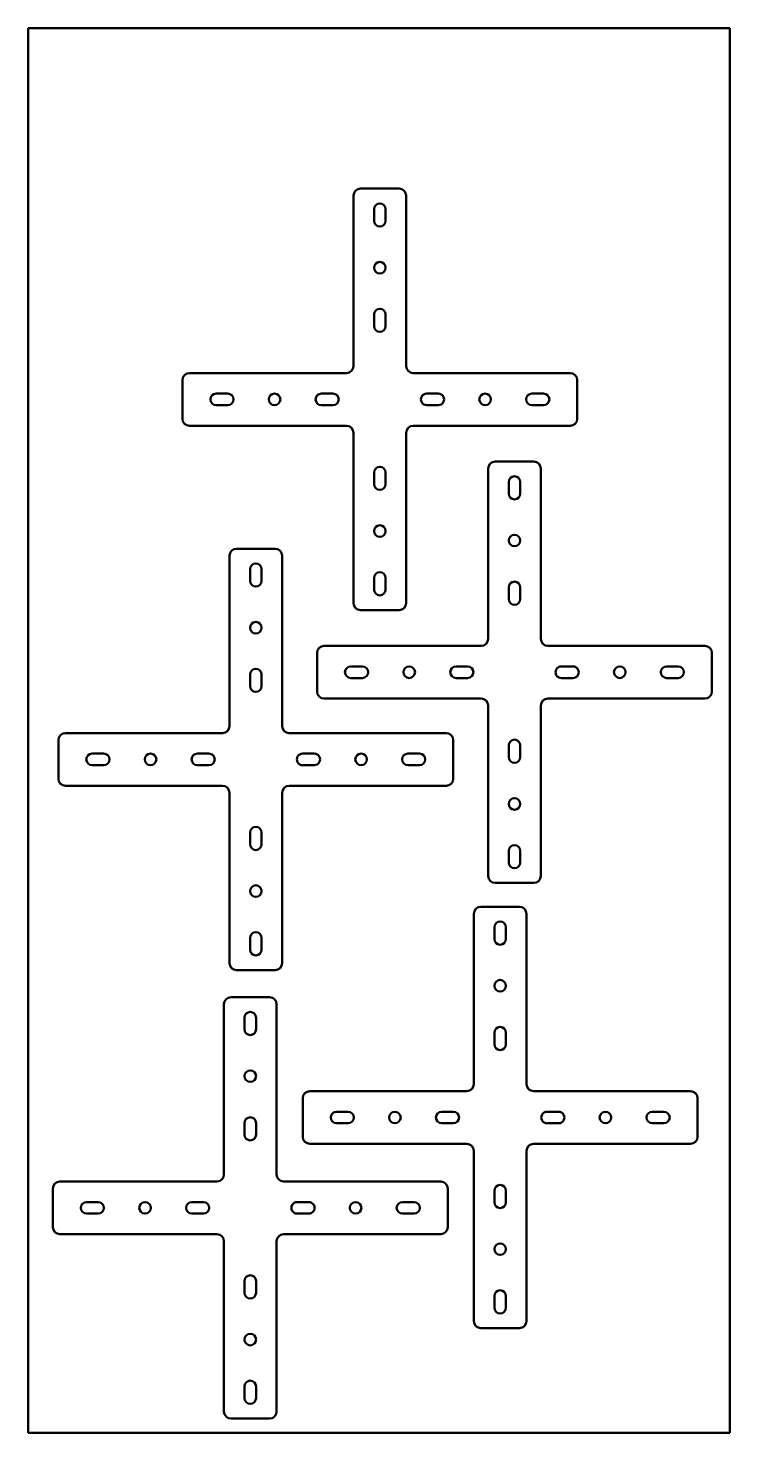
# Model space of a CAD drawing. Header units: millimetres. Extents: x 197 to 397, y 10 to 410.
import ezdxf

# ---------------------------------------------------------------- set-up
doc = ezdxf.new("R2010")
doc.units = ezdxf.units.MM
doc.layers.add('Visible (ISO)', color=7, linetype='Continuous', lineweight=50)

msp = doc.modelspace()

# ---------------------------------------------------------------- linework, layer by layer
at = {"layer": 'Visible (ISO)'}
for p, q in [((197, 410), (397, 410)), ((197, 10), (197, 410)), ((397, 410), (397, 10)), ((291.74, 364.28), (302.74, 364.28)), ((289.74, 313.78), (289.74, 362.28)), ((304.74, 362.28), (304.74, 313.78)), ((295.59, 355.13), (295.59, 358.43)), ((298.89, 358.43), (298.89, 355.13)), ((295.59, 325.13), (295.59, 328.43)), ((298.89, 328.43), (298.89, 325.13)), ((240.99, 298.78), (240.99, 309.78)), ((242.99, 311.78), (287.74, 311.78)), ((306.74, 311.78), (351.49, 311.78)), ((353.49, 309.78), (353.49, 298.78)), ((250.59, 305.93), (253.89, 305.93)), ((280.59, 305.93), (283.89, 305.93)), ((310.59, 305.93), (313.89, 305.93)), ((340.59, 305.93), (343.89, 305.93)), ((253.89, 302.63), (250.59, 302.63)), ((283.89, 302.63), (280.59, 302.63)), ((313.89, 302.63), (310.6, 302.63)), ((343.89, 302.63), (340.59, 302.63)), ((287.74, 296.78), (242.99, 296.78)), ((351.49, 296.78), (306.74, 296.78)), ((289.74, 246.28), (289.74, 294.78)), ((304.74, 294.78), (304.74, 246.28)), ((328.11, 236.09), (328.11, 284.59)), ((330.11, 286.59), (341.11, 286.59)), ((343.11, 284.59), (343.11, 236.09)), ((295.59, 280.13), (295.59, 283.43)), ((298.89, 283.43), (298.89, 280.13)), ((333.96, 277.44), (333.96, 280.74)), ((337.26, 280.74), (337.26, 277.44)), ((256.4, 261.77), (267.4, 261.77)), ((254.4, 211.27), (254.4, 259.77)), ((269.4, 259.77), (269.4, 211.27)), ((260.25, 252.62), (260.25, 255.92)), ((263.55, 255.92), (263.55, 252.62)), ((295.59, 250.13), (295.59, 253.43)), ((298.89, 253.43), (298.89, 250.13)), ((333.96, 247.44), (333.96, 250.74)), ((337.26, 250.74), (337.26, 247.44)), ((302.74, 244.28), (291.74, 244.28)), ((279.36, 221.09), (279.36, 232.09)), ((281.36, 234.09), (326.11, 234.09)), ((345.11, 234.09), (389.86, 234.09)), ((391.86, 232.09), (391.86, 221.09)), ((288.96, 228.24), (292.26, 228.24)), ((318.96, 228.24), (322.26, 228.24)), ((348.96, 228.24), (352.26, 228.24)), ((378.96, 228.24), (382.26, 228.24)), ((260.25, 222.62), (260.25, 225.92)), ((263.55, 225.92), (263.55, 222.62)), ((292.26, 224.94), (288.96, 224.94)), ((322.26, 224.94), (318.96, 224.94)), ((352.26, 224.94), (348.96, 224.94)), ((382.26, 224.94), (378.96, 224.94)), ((326.11, 219.09), (281.36, 219.09)), ((328.11, 168.59), (328.11, 217.09)), ((343.11, 217.09), (343.11, 168.59)), ((389.86, 219.09), (345.11, 219.09)), ((207.65, 209.27), (252.4, 209.27)), ((271.4, 209.27), (316.15, 209.27)), ((205.65, 196.27), (205.65, 207.27)), ((318.15, 207.27), (318.15, 196.27)), ((333.96, 202.44), (333.96, 205.74)), ((337.26, 205.74), (337.26, 202.44)), ((215.25, 203.42), (218.55, 203.42)), ((218.55, 200.12), (215.25, 200.12)), ((245.25, 203.42), (248.55, 203.42)), ((248.55, 200.12), (245.25, 200.12)), ((275.25, 203.42), (278.55, 203.42)), ((278.55, 200.12), (275.26, 200.12)), ((305.25, 203.42), (308.55, 203.42)), ((308.55, 200.12), (305.25, 200.12)), ((252.4, 194.27), (207.65, 194.27)), ((254.4, 143.77), (254.4, 192.27)), ((269.4, 192.27), (269.4, 143.77)), ((316.15, 194.27), (271.4, 194.27)), ((260.25, 177.62), (260.25, 180.92)), ((263.55, 180.92), (263.55, 177.62)), ((333.96, 172.44), (333.96, 175.74)), ((337.26, 175.74), (337.26, 172.44)), ((341.11, 166.59), (330.11, 166.59)), ((324.03, 109.31), (324.03, 157.81)), ((326.03, 159.81), (337.03, 159.81)), ((339.03, 157.81), (339.03, 109.31)), ((329.88, 150.66), (329.88, 153.96)), ((333.18, 153.96), (333.18, 150.66)), ((260.25, 147.62), (260.25, 150.92)), ((263.55, 150.92), (263.55, 147.62)), ((267.4, 141.77), (256.4, 141.77)), ((252.83, 83.58), (252.83, 132.08)), ((254.83, 134.08), (265.83, 134.08)), ((267.83, 132.08), (267.83, 83.58)), ((258.68, 124.93), (258.68, 128.23)), ((261.98, 128.23), (261.98, 124.93)), ((329.88, 120.66), (329.88, 123.96)), ((333.18, 123.96), (333.18, 120.66)), ((275.28, 94.31), (275.28, 105.31)), ((277.28, 107.31), (322.03, 107.31)), ((341.03, 107.31), (385.78, 107.31)), ((387.78, 105.31), (387.78, 94.31)), ((284.88, 101.46), (288.18, 101.46)), ((314.88, 101.46), (318.18, 101.46)), ((344.88, 101.46), (348.18, 101.46)), ((374.88, 101.46), (378.18, 101.46)), ((258.68, 94.93), (258.68, 98.23)), ((261.98, 98.23), (261.98, 94.93)), ((288.18, 98.16), (284.88, 98.16)), ((318.18, 98.16), (314.88, 98.16)), ((348.18, 98.16), (344.88, 98.16)), ((378.18, 98.16), (374.88, 98.16)), ((322.03, 92.31), (277.28, 92.31)), ((385.78, 92.31), (341.03, 92.31)), ((324.03, 41.81), (324.03, 90.31)), ((339.03, 90.31), (339.03, 41.81)), ((206.08, 81.58), (250.83, 81.58)), ((269.83, 81.58), (314.58, 81.58)), ((204.08, 68.58), (204.08, 79.58)), ((316.58, 79.58), (316.58, 68.58)), ((329.88, 75.66), (329.88, 78.96)), ((333.18, 78.96), (333.18, 75.66)), ((213.68, 75.73), (216.98, 75.73)), ((216.98, 72.43), (213.68, 72.43)), ((243.68, 75.73), (246.98, 75.73)), ((246.98, 72.43), (243.68, 72.43)), ((273.68, 75.73), (276.98, 75.73)), ((276.98, 72.43), (273.69, 72.43)), ((303.68, 75.73), (306.98, 75.73)), ((306.98, 72.43), (303.68, 72.43)), ((250.83, 66.58), (206.08, 66.58)), ((252.83, 16.08), (252.83, 64.58)), ((267.83, 64.58), (267.83, 16.08)), ((314.58, 66.58), (269.83, 66.58)), ((258.68, 49.93), (258.68, 53.23)), ((261.98, 53.23), (261.98, 49.93)), ((329.88, 45.66), (329.88, 48.96)), ((333.18, 48.96), (333.18, 45.66)), ((337.03, 39.81), (326.03, 39.81)), ((258.68, 19.93), (258.68, 23.23)), ((261.98, 23.23), (261.98, 19.93)), ((265.83, 14.08), (254.83, 14.08)), ((397, 10), (197, 10))]:
    msp.add_line(p, q, dxfattribs=at)
for centre in [(297.24, 341.78), (267.24, 304.28), (327.24, 304.28), (297.24, 266.78), (335.61, 264.09), (261.9, 239.27), (305.61, 226.59), (365.61, 226.59), (231.9, 201.77), (291.9, 201.77), (335.61, 189.09), (261.9, 164.27), (331.53, 137.31), (260.33, 111.58), (301.53, 99.81), (361.53, 99.81), (230.33, 74.08), (290.33, 74.08), (331.53, 62.31), (260.33, 36.58)]:
    msp.add_circle(centre, 1.65, dxfattribs=at)
for centre, radius, start, end in [((291.74, 362.28), 2, 90, 180), ((302.74, 362.28), 2, 0, 90), ((297.24, 358.43), 1.65, 0, 180), ((297.24, 355.13), 1.65, 180, 0), ((297.24, 328.43), 1.65, 0, 180), ((297.24, 325.13), 1.65, 180, 0), ((287.74, 313.78), 2, 270, 0), ((306.74, 313.78), 2, 180, 270), ((242.99, 309.78), 2, 90, 180), ((351.49, 309.78), 2, 0, 90), ((250.59, 304.28), 1.65, 90, 270), ((253.89, 304.28), 1.65, 270, 90), ((280.59, 304.28), 1.65, 90, 270), ((283.89, 304.28), 1.65, 270, 90), ((310.59, 304.28), 1.65, 90, 270.1398), ((313.89, 304.28), 1.65, 269.9999, 90), ((340.59, 304.28), 1.65, 90, 270), ((343.89, 304.28), 1.65, 270, 90), ((242.99, 298.78), 2, 180, 270), ((287.74, 294.78), 2, 0, 90), ((306.74, 294.78), 2, 90, 180), ((351.49, 298.78), 2, 270, 0), ((297.24, 283.43), 1.65, 0, 180), ((330.11, 284.59), 2, 90, 180), ((341.11, 284.59), 2, 0, 90), ((297.24, 280.13), 1.65, 180, 0), ((335.61, 280.74), 1.65, 0, 180), ((335.61, 277.44), 1.65, 180, 0), ((256.4, 259.77), 2, 90, 180), ((267.4, 259.77), 2, 0, 90), ((261.9, 255.92), 1.65, 0, 180), ((261.9, 252.62), 1.65, 180, 0), ((297.24, 253.43), 1.65, 0, 180), ((335.61, 250.74), 1.65, 0, 180), ((297.24, 250.13), 1.65, 180, 0), ((291.74, 246.28), 2, 180, 270), ((302.74, 246.28), 2, 270, 0), ((335.61, 247.44), 1.65, 180, 0), ((326.11, 236.09), 2, 270, 0), ((345.11, 236.09), 2, 180, 270), ((281.36, 232.09), 2, 90, 180), ((389.86, 232.09), 2, 0, 90), ((288.96, 226.59), 1.65, 90, 270), ((292.26, 226.59), 1.65, 270, 90), ((318.96, 226.59), 1.65, 90, 270), ((322.26, 226.59), 1.65, 270, 90), ((348.96, 226.59), 1.65, 90, 270.1398), ((352.26, 226.59), 1.65, 269.9999, 90), ((378.96, 226.59), 1.65, 90, 270), ((382.26, 226.59), 1.65, 270, 90), ((261.9, 225.92), 1.65, 0, 180), ((261.9, 222.62), 1.65, 180, 0), ((281.36, 221.09), 2, 180, 270), ((389.86, 221.09), 2, 270, 0), ((326.11, 217.09), 2, 0, 90), ((345.11, 217.09), 2, 90, 180), ((207.65, 207.27), 2, 90, 180), ((252.4, 211.27), 2, 270, 0), ((271.4, 211.27), 2, 180, 270), ((316.15, 207.27), 2, 0, 90), ((335.61, 205.74), 1.65, 0, 180), ((215.25, 201.77), 1.65, 90, 270), ((218.55, 201.77), 1.65, 270, 90), ((245.25, 201.77), 1.65, 90, 270), ((248.55, 201.77), 1.65, 270, 90), ((275.25, 201.77), 1.65, 90, 270.1398), ((278.55, 201.77), 1.65, 269.9999, 90), ((305.25, 201.77), 1.65, 90, 270), ((308.55, 201.77), 1.65, 270, 90), ((335.61, 202.44), 1.65, 180, 0), ((207.65, 196.27), 2, 180, 270), ((316.15, 196.27), 2, 270, 0), ((252.4, 192.27), 2, 0, 90), ((271.4, 192.27), 2, 90, 180), ((261.9, 180.92), 1.65, 0, 180), ((261.9, 177.62), 1.65, 180, 0), ((335.61, 175.74), 1.65, 0, 180), ((335.61, 172.44), 1.65, 180, 0), ((330.11, 168.59), 2, 180, 270), ((341.11, 168.59), 2, 270, 0), ((326.03, 157.81), 2, 90, 180), ((337.03, 157.81), 2, 0, 90), ((261.9, 150.92), 1.65, 0, 180), ((331.53, 153.96), 1.65, 0, 180), ((331.53, 150.66), 1.65, 180, 0), ((261.9, 147.62), 1.65, 180, 0), ((256.4, 143.77), 2, 180, 270), ((267.4, 143.77), 2, 270, 0), ((254.83, 132.08), 2, 90, 180), ((265.83, 132.08), 2, 0, 90), ((260.33, 128.23), 1.65, 0, 180), ((260.33, 124.93), 1.65, 180, 0), ((331.53, 123.96), 1.65, 0, 180), ((331.53, 120.66), 1.65, 180, 0), ((322.03, 109.31), 2, 270, 0), ((341.03, 109.31), 2, 180, 270), ((277.28, 105.31), 2, 90, 180), ((385.78, 105.31), 2, 0, 90), ((284.88, 99.81), 1.65, 90, 270), ((288.18, 99.81), 1.65, 270, 90), ((314.88, 99.81), 1.65, 90, 270), ((318.18, 99.81), 1.65, 270, 90), ((344.88, 99.81), 1.65, 90, 270.1398), ((348.18, 99.81), 1.65, 269.9999, 90), ((374.88, 99.81), 1.65, 90, 270), ((378.18, 99.81), 1.65, 270, 90), ((260.33, 98.23), 1.65, 0, 180), ((260.33, 94.93), 1.65, 180, 0), ((277.28, 94.31), 2, 180, 270), ((322.03, 90.31), 2, 0, 90), ((341.03, 90.31), 2, 90, 180), ((385.78, 94.31), 2, 270, 0), ((206.08, 79.58), 2, 90, 180), ((250.83, 83.58), 2, 270, 0), ((269.83, 83.58), 2, 180, 270), ((314.58, 79.58), 2, 0, 90), ((331.53, 78.96), 1.65, 0, 180), ((213.68, 74.08), 1.65, 90, 270), ((216.98, 74.08), 1.65, 270, 90), ((243.68, 74.08), 1.65, 90, 270), ((246.98, 74.08), 1.65, 270, 90), ((273.68, 74.08), 1.65, 90, 270.1398), ((276.98, 74.08), 1.65, 269.9999, 90), ((303.68, 74.08), 1.65, 90, 270), ((306.98, 74.08), 1.65, 270, 90), ((331.53, 75.66), 1.65, 180, 0), ((206.08, 68.58), 2, 180, 270), ((314.58, 68.58), 2, 270, 0), ((250.83, 64.58), 2, 0, 90), ((269.83, 64.58), 2, 90, 180), ((260.33, 53.23), 1.65, 0, 180), ((260.33, 49.93), 1.65, 180, 0), ((331.53, 48.96), 1.65, 0, 180), ((331.53, 45.66), 1.65, 180, 0), ((326.03, 41.81), 2, 180, 270), ((337.03, 41.81), 2, 270, 0), ((260.33, 23.23), 1.65, 0, 180), ((254.83, 16.08), 2, 180, 270), ((260.33, 19.93), 1.65, 180, 0), ((265.83, 16.08), 2, 270, 0)]:
    msp.add_arc(centre, radius, start, end, dxfattribs=at)

doc.saveas('drawing.dxf')
